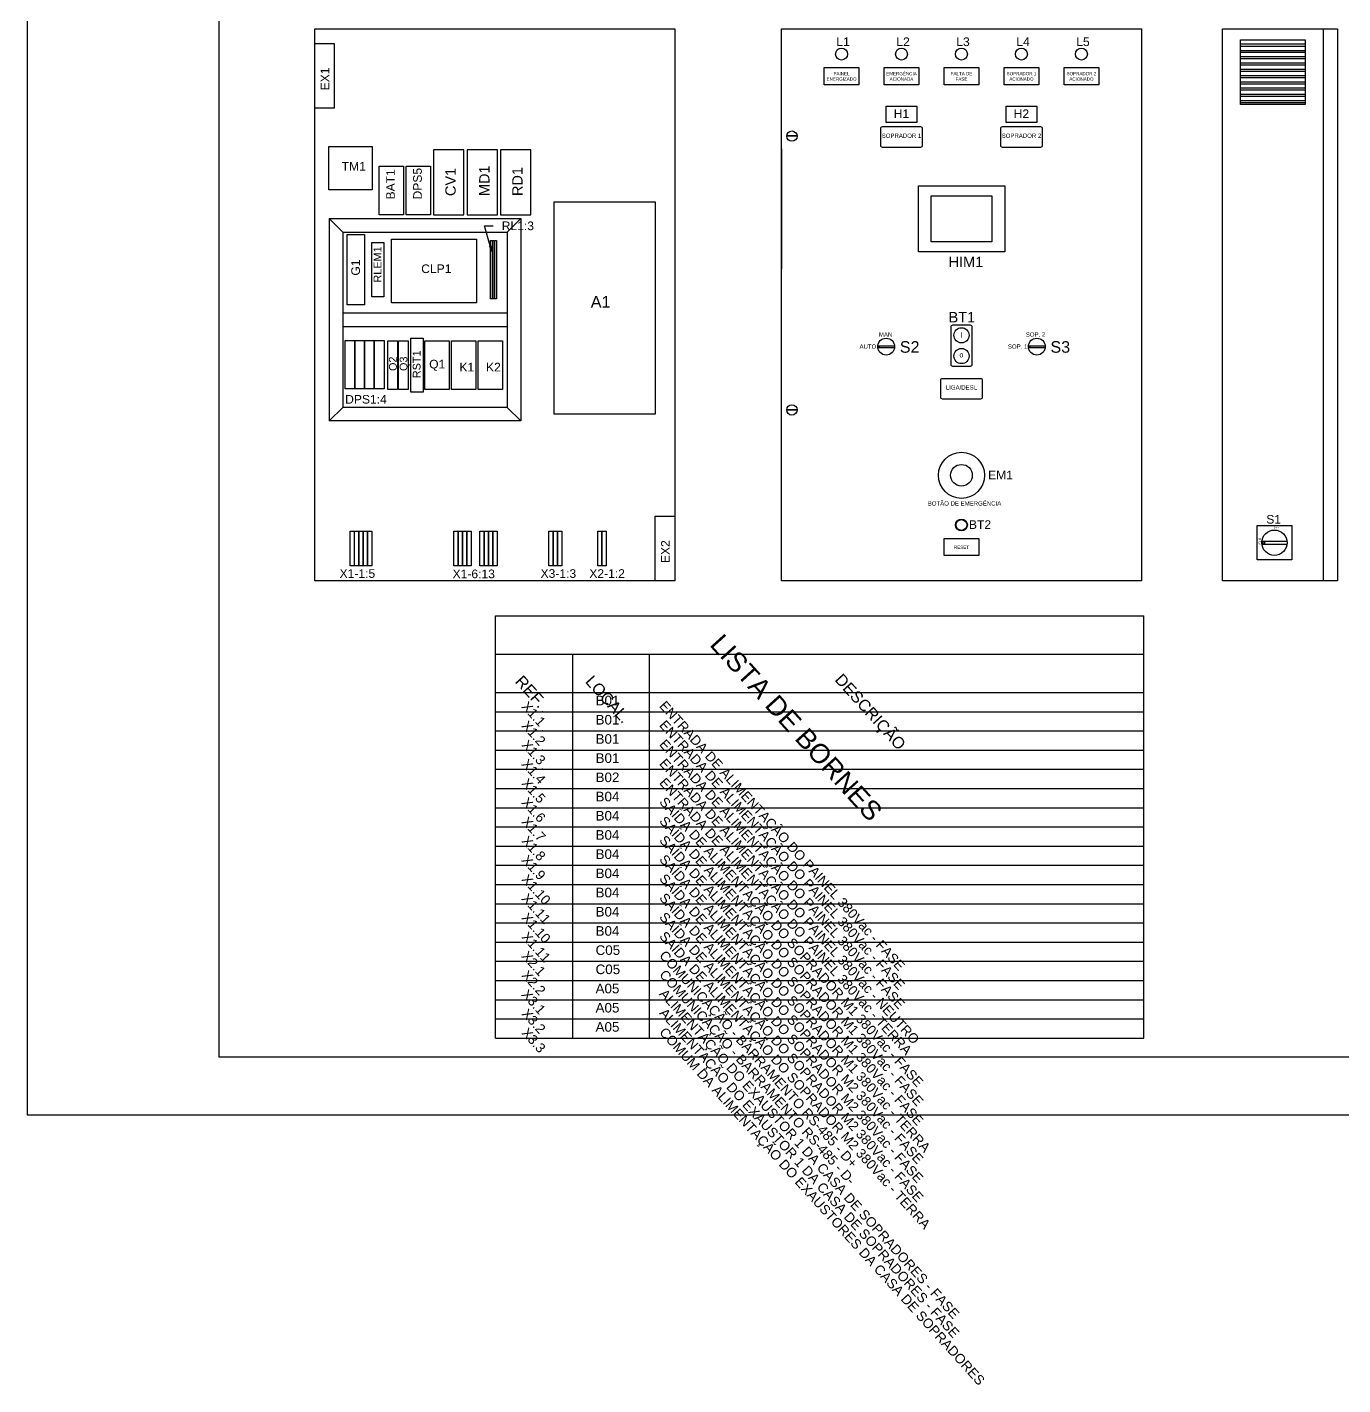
# Model space of a CAD drawing. Header units: millimetres. Extents: x 100 to 940, y 30 to 694.
# Drawn here: x 100 to 442.8, y 29.7 to 383.3 of the extents above; entities that cross this region are included whole.
import ezdxf
from ezdxf import colors
from ezdxf.entities.mleader import LeaderData, LeaderLine
from ezdxf.math import Vec2, Vec3

# ---------------------------------------------------------------- set-up
doc = ezdxf.new("R2010")
doc.units = ezdxf.units.MM
doc.styles.add('Annotative', font='arial.ttf')
doc.styles.add('Notes', font='arial.ttf', dxfattribs={"height": 3})
doc.styles.get("Standard").update_dxf_attribs({"font": 'arial.ttf'})

msp = doc.modelspace()

# ---------------------------------------------------------------- linework, layer by layer
for p, q in [((268.7, 382.81), (268.7, 351.56)), ((437.66, 382.81), (437.66, 239.06)), ((432.99, 378.87), (416.09, 378.87)), ((416.09, 378.36), (432.99, 378.36)), ((416.09, 377.24), (432.99, 377.24)), ((416.09, 376.73), (432.99, 376.73)), ((416.09, 375.6), (432.99, 375.6)), ((416.09, 375.1), (432.99, 375.1)), ((416.09, 373.97), (432.99, 373.97)), ((416.09, 373.46), (432.99, 373.46)), ((416.09, 372.34), (432.99, 372.34)), ((416.09, 371.83), (432.99, 371.83)), ((416.09, 370.7), (432.99, 370.7)), ((416.09, 370.2), (432.99, 370.2)), ((416.09, 369.07), (432.99, 369.07)), ((416.09, 368.56), (432.99, 368.56)), ((416.09, 367.44), (432.99, 367.44)), ((416.09, 366.93), (432.99, 366.93)), ((416.09, 365.8), (432.99, 365.8)), ((416.09, 365.3), (432.99, 365.3)), ((416.09, 364.17), (432.99, 364.17)), ((416.09, 363.66), (432.99, 363.66)), ((300.6, 354.85), (297.89, 354.85)), ((300.6, 354.96), (297.9, 354.96)), ((296.54, 351.56), (296.54, 320.31)), ((178.7, 333.41), (228.58, 333.41)), ((178.7, 333.41), (178.7, 280.75)), ((178.7, 333.41), (182.22, 329.89)), ((228.58, 333.41), (225.06, 329.89)), ((228.58, 333.41), (228.58, 280.75)), ((182.22, 329.89), (182.22, 284.27)), ((182.22, 329.89), (225.06, 329.89)), ((225.06, 329.89), (225.06, 284.27)), ((182.22, 308.84), (225.06, 308.84)), ((182.22, 305.32), (225.06, 305.32)), ((321.6, 300.08), (322.1, 300.33)), ((321.6, 300.08), (322.1, 299.83)), ((321.61, 300.33), (325.98, 300.33)), ((321.61, 299.83), (325.98, 299.83)), ((322.1, 299.83), (322.1, 300.33)), ((360.85, 300.08), (361.35, 300.33)), ((360.85, 300.08), (361.35, 299.83)), ((360.86, 300.33), (365.23, 300.33)), ((360.86, 299.83), (365.23, 299.83)), ((361.35, 299.83), (361.35, 300.33)), ((182.22, 284.27), (178.7, 280.75)), ((225.06, 284.27), (182.22, 284.27)), ((225.06, 284.27), (228.58, 280.75)), ((300.6, 283.54), (297.89, 283.54)), ((300.6, 283.65), (297.9, 283.65)), ((228.58, 280.75), (178.7, 280.75)), ((421.65, 249.02), (422.41, 249.4)), ((421.65, 249.02), (422.41, 248.64)), ((421.67, 249.4), (428.23, 249.4)), ((421.67, 248.64), (428.23, 248.64)), ((422.41, 248.64), (422.41, 249.4)), ((222.05, 120), (222.05, 230)), ((222.05, 230), (390.95, 230)), ((390.95, 120), (390.95, 230)), ((222.05, 220), (390.95, 220)), ((242.05, 220), (242.05, 120)), ((262.05, 220), (262.05, 120)), ((222.05, 210), (390.95, 210)), ((222.05, 205), (390.95, 205)), ((222.05, 200), (390.95, 200)), ((222.05, 195), (390.95, 195)), ((222.05, 190), (390.95, 190)), ((222.05, 185), (390.95, 185)), ((222.05, 180), (390.95, 180)), ((222.05, 175), (390.95, 175)), ((222.05, 170), (390.95, 170)), ((222.05, 165), (390.95, 165)), ((222.05, 160), (390.95, 160)), ((222.05, 155), (390.95, 155)), ((222.05, 150), (390.95, 150)), ((222.05, 145), (390.95, 145)), ((222.05, 140), (390.95, 140)), ((222.05, 135), (390.95, 135)), ((222.05, 130), (390.95, 130)), ((222.05, 125), (390.95, 125)), ((222.05, 120), (390.95, 120))]:
    msp.add_line(p, q)
at = {"lineweight": 30}
for p, q in [((332.19, 341.96), (354.69, 341.96)), ((332.19, 324.76), (332.19, 341.96)), ((354.69, 341.96), (354.69, 324.76)), ((335.56, 339.38), (351.31, 339.38)), ((335.56, 327.34), (335.56, 339.38)), ((351.31, 339.38), (351.31, 327.34)), ((351.31, 327.34), (335.56, 327.34)), ((354.69, 324.76), (332.19, 324.76))]:
    msp.add_line(p, q, dxfattribs=at)
for points in [[(100, 100), (940, 100), (940, 693.94), (100, 693.94)], [(150, 679), (925, 679), (925, 115), (150, 115)], [(174.95, 382.81), (268.7, 382.81), (268.7, 239.06), (174.95, 239.06)], [(296.54, 382.81), (390.29, 382.81), (390.29, 239.06), (296.54, 239.06)], [(411.41, 382.81), (441.41, 382.81), (441.41, 239.06), (411.41, 239.06)], [(174.95, 379.06), (180.01, 379.06), (180.01, 362.16), (174.95, 362.16)], [(416.09, 380), (432.99, 380), (432.99, 363.1), (416.09, 363.1)], [(307.68, 372.79), (316.7, 372.79), (316.7, 368.29), (307.68, 368.29)], [(323.31, 372.79), (332.32, 372.79), (332.32, 368.29), (323.31, 368.29)], [(338.93, 372.79), (347.95, 372.79), (347.95, 368.29), (338.93, 368.29)], [(354.56, 372.79), (363.57, 372.79), (363.57, 368.29), (354.56, 368.29)], [(370.18, 372.79), (379.2, 372.79), (379.2, 368.29), (370.18, 368.29)], [(323.8, 362.67), (331.79, 362.67), (331.79, 358.47), (323.8, 358.47)], [(355.05, 362.67), (363.05, 362.67), (363.05, 358.47), (355.05, 358.47)], [(178.64, 352.18), (189.91, 352.18), (189.91, 340.91), (178.64, 340.91)], [(213.78, 351.33), (205.87, 351.33), (205.87, 334.39), (213.78, 334.39)], [(222.58, 351.33), (214.68, 351.33), (214.68, 334.39), (222.58, 334.39)], [(231.21, 351.33), (223.3, 351.33), (223.3, 334.39), (231.21, 334.39)], [(191.72, 347.07), (198.06, 347.07), (198.06, 334.39), (191.72, 334.39)], [(198.75, 347.07), (205.09, 347.07), (205.09, 334.39), (198.75, 334.39)], [(237.33, 337.81), (263.58, 337.81), (263.58, 282.5), (237.33, 282.5)], [(183.38, 329.27), (187.88, 329.27), (187.88, 310.97), (183.38, 310.97)], [(189.8, 327.16), (192.95, 327.16), (192.95, 313.08), (189.8, 313.08)], [(194.96, 311.49), (194.96, 328.09), (217.04, 328.09), (217.04, 311.49)], [(220.72, 327.7), (221.25, 327.7), (221.25, 312.53), (220.72, 312.53)], [(221.25, 327.7), (221.78, 327.7), (221.78, 312.53), (221.25, 312.53)], [(221.78, 327.7), (222.31, 327.7), (222.31, 312.53), (221.78, 312.53)], [(182.85, 301.72), (185.38, 301.72), (185.38, 289.05), (182.85, 289.05)], [(185.38, 301.72), (187.92, 301.72), (187.92, 289.05), (185.38, 289.05)], [(187.92, 301.72), (190.45, 301.72), (190.45, 289.05), (187.92, 289.05)], [(190.45, 301.72), (192.99, 301.72), (192.99, 289.05), (190.45, 289.05)], [(193.99, 301.55), (196.53, 301.55), (196.53, 288.88), (193.99, 288.88)], [(196.78, 301.55), (199.31, 301.55), (199.31, 288.88), (196.78, 288.88)], [(200, 302.26), (203.15, 302.26), (203.15, 288.18), (200, 288.18)], [(203.65, 301.55), (209.99, 301.55), (209.99, 288.88), (203.65, 288.88)], [(210.58, 301.55), (216.92, 301.55), (216.92, 288.88), (210.58, 288.88)], [(217.52, 301.55), (223.86, 301.55), (223.86, 288.88), (217.52, 288.88)], [(263.63, 255.95), (268.7, 255.95), (268.7, 239.06), (263.63, 239.06)], [(184.12, 252), (185.24, 252), (185.24, 242.98), (184.12, 242.98)], [(185.27, 252), (186.39, 252), (186.39, 242.98), (185.27, 242.98)], [(186.39, 252), (187.52, 252), (187.52, 242.98), (186.39, 242.98)], [(187.52, 252), (188.64, 252), (188.64, 242.98), (187.52, 242.98)], [(188.64, 252), (189.77, 252), (189.77, 242.98), (188.64, 242.98)], [(211.15, 252), (212.28, 252), (212.28, 242.98), (211.15, 242.98)], [(212.28, 252), (213.41, 252), (213.41, 242.98), (212.28, 242.98)], [(213.41, 252), (214.53, 252), (214.53, 242.98), (213.41, 242.98)], [(214.53, 252), (215.66, 252), (215.66, 242.98), (214.53, 242.98)], [(217.91, 252), (219.04, 252), (219.04, 242.98), (217.91, 242.98)], [(219.04, 252), (220.16, 252), (220.16, 242.98), (219.04, 242.98)], [(220.16, 252), (221.29, 252), (221.29, 242.98), (220.16, 242.98)], [(221.29, 252), (222.42, 252), (222.42, 242.98), (221.29, 242.98)], [(235.93, 252), (237.06, 252), (237.06, 242.98), (235.93, 242.98)], [(237.06, 252), (238.18, 252), (238.18, 242.98), (237.06, 242.98)], [(238.18, 252), (239.31, 252), (239.31, 242.98), (238.18, 242.98)], [(248.64, 252), (249.76, 252), (249.76, 242.98), (248.64, 242.98)], [(249.76, 252), (250.89, 252), (250.89, 242.98), (249.76, 242.98)], [(420.45, 253.53), (429.46, 253.53), (429.46, 244.52), (420.45, 244.52)], [(338.93, 250.15), (347.95, 250.15), (347.95, 245.65), (338.93, 245.65)]]:
    msp.add_lwpolyline(points, close=True)
for points in [[(322.85, 357.37), (332.75, 357.37, -0.414214), (333.2, 356.92), (333.2, 352.42, -0.414214), (332.75, 351.97), (322.85, 351.97, -0.414214), (322.4, 352.42), (322.4, 356.92, -0.414214)], [(354.1, 357.37), (364, 357.37, -0.414214), (364.45, 356.92), (364.45, 352.42, -0.414214), (364, 351.97), (354.1, 351.97, -0.414214), (353.65, 352.42), (353.65, 356.92, -0.414214)], [(340.72, 295.38), (340.72, 305.28, -0.414214), (341.17, 305.73), (345.67, 305.73, -0.414214), (346.12, 305.28), (346.12, 295.38, -0.414214), (345.67, 294.93), (341.17, 294.93, -0.414214)], [(338.47, 291.81), (348.37, 291.81, -0.414214), (348.82, 291.36), (348.82, 286.86, -0.414214), (348.37, 286.41), (338.47, 286.41, -0.414214), (338.02, 286.86), (338.02, 291.36, -0.414214)]]:
    msp.add_lwpolyline(points, format="xyb", close=True)
for centre, radius in [((312.17, 376.27), 1.55), ((327.79, 376.27), 1.55), ((343.42, 376.27), 1.55), ((359.04, 376.27), 1.55), ((374.67, 376.27), 1.55), ((299.25, 354.9), 1.35), ((343.42, 303.03), 1.98), ((323.8, 300.08), 2.2), ((363.05, 300.08), 2.2), ((343.42, 297.63), 1.98), ((299.25, 283.59), 1.35), ((343.42, 266.57), 6), ((343.42, 266.57), 2.82), ((343.42, 253.63), 1.55), ((343.42, 253.63), 1.41), ((424.95, 249.02), 3.3)]:
    msp.add_circle(centre, radius)
for p in [(222.05, 210), (222.05, 210), (222.05, 205), (222.05, 205), (234.24, 205), (234.24, 205), (222.05, 200), (222.05, 200), (234.24, 200), (234.24, 200), (222.05, 195), (222.05, 195), (234.24, 195), (234.24, 195), (234.24, 190), (234.24, 190)]:
    msp.add_point(p)

# ---------------------------------------------------------------- texts
for s, height, rotation, style, p in [('EX1', 2.253, 90, 'Annotative', (178.72, 366.82)), ('MD1', 2.7, 90, 'Annotative', (220.46, 339.3)), ('RD1', 2.7, 90, 'Annotative', (229.08, 339.3)), ('BAT1', 2.253, 90, 'Annotative', (195.79, 338.41)), ('DPS5', 2.253, 90, 'Annotative', (202.82, 338.41)), ('CV1', 2.7, 90, 'Annotative', (211.65, 339.3)), ('RLEM1', 2.018, 90, 'Annotative', (192.29, 316.77)), ('G1', 2.253, 90, 'Annotative', (186.7, 318.57)), ('Q2', 2.018, 90, 'Annotative', (196.3, 293.74)), ('Q3', 2.018, 90, 'Annotative', (199.07, 293.74)), ('RST1', 2.018, 90, 'Annotative', (202.49, 291.87)), ('EX2', 2.253, 90, 'Annotative', (267.4, 243.72)), ('LISTA DE BORNES', 5, 312.1646, 'Notes', (277.59, 222.35)), ('REF.', 3, 312.1646, 'Notes', (226.93, 212.75)), ('LOCAL.', 3, 312.1646, 'Notes', (245.21, 212.75)), ('DESCRIÇÃO', 3, 312.1646, 'Notes', (310.23, 213.21)), ('X1.1', 2.5, 312.1646, 'Notes', (228.63, 206.24)), ('ENTRADA DE ALIMENTAÇÃO DO PAINEL 380Vac - FASE', 2.5, 312.1646, 'Notes', (264.53, 206.39)), ('X1.2', 2.5, 312.1646, 'Notes', (228.63, 201.24)), ('ENTRADA DE ALIMENTAÇÃO DO PAINEL 380Vac - FASE', 2.5, 312.1646, 'Notes', (264.53, 201.39)), ('X1.3', 2.5, 312.1646, 'Notes', (228.63, 196.24)), ('ENTRADA DE ALIMENTAÇÃO DO PAINEL 380Vac - FASE', 2.5, 312.1646, 'Notes', (264.53, 196.39)), ('X1.4', 2.5, 312.1646, 'Notes', (228.63, 191.24)), ('ENTRADA DE ALIMENTAÇÃO DO PAINEL 380Vac - NEUTRO', 2.5, 312.1646, 'Notes', (264.53, 191.39)), ('X1.5', 2.5, 312.1646, 'Notes', (228.63, 186.24)), ('ENTRADA DE ALIMENTAÇÃO DO PAINEL 380Vac - TERRA', 2.5, 312.1646, 'Notes', (264.53, 186.39)), ('X1.6', 2.5, 312.1646, 'Notes', (228.63, 181.24)), ('SAÍDA DE ALIMENTAÇÃO DO SOPRADOR M1 380Vac - FASE', 2.5, 312.1646, 'Notes', (264.53, 181.39)), ('X1.7', 2.5, 312.1646, 'Notes', (228.63, 176.24)), ('SAÍDA DE ALIMENTAÇÃO DO SOPRADOR M1 380Vac - FASE', 2.5, 312.1646, 'Notes', (264.53, 176.39)), ('X1.8', 2.5, 312.1646, 'Notes', (228.63, 171.24)), ('SAÍDA DE ALIMENTAÇÃO DO SOPRADOR M1 380Vac - FASE', 2.5, 312.1646, 'Notes', (264.53, 171.39)), ('X1.9', 2.5, 312.1646, 'Notes', (228.63, 166.24)), ('SAÍDA DE ALIMENTAÇÃO DO SOPRADOR M1 380Vac - TERRA', 2.5, 312.1646, 'Notes', (264.53, 166.39)), ('X1.10', 2.5, 312.1646, 'Notes', (228.63, 161.24)), ('SAÍDA DE ALIMENTAÇÃO DO SOPRADOR M2 380Vac - FASE', 2.5, 312.1646, 'Notes', (264.53, 161.39)), ('X1.11', 2.5, 312.1646, 'Notes', (228.63, 156.24)), ('SAÍDA DE ALIMENTAÇÃO DO SOPRADOR M2 380Vac - FASE', 2.5, 312.1646, 'Notes', (264.53, 156.39)), ('X1.10', 2.5, 312.1646, 'Notes', (228.63, 151.24)), ('SAÍDA DE ALIMENTAÇÃO DO SOPRADOR M2 380Vac - FASE', 2.5, 312.1646, 'Notes', (264.53, 151.39)), ('X1.11', 2.5, 312.1646, 'Notes', (228.63, 146.24)), ('SAÍDA DE ALIMENTAÇÃO DO SOPRADOR M2 380Vac - TERRA', 2.5, 312.1646, 'Notes', (264.53, 146.39)), ('X2.1', 2.5, 312.1646, 'Notes', (228.63, 141.24)), ('COMUNICAÇÃO - BARRAMENTO RS-485 - D+', 2.5, 312.1646, 'Notes', (264.53, 141.39)), ('X2.2', 2.5, 312.1646, 'Notes', (228.63, 136.24)), ('COMUNICAÇÃO - BARRAMENTO RS-485 - D-', 2.5, 312.1646, 'Notes', (264.53, 136.39)), ('X3.1', 2.5, 312.1646, 'Notes', (228.63, 131.24)), ('ALIMENTAÇÃO DO EXAUSTOR 1 DA CASA DE SOPRADORES - FASE', 2.5, 312.1646, 'Notes', (264.53, 131.39)), ('X3.2', 2.5, 312.1646, 'Notes', (228.63, 126.24)), ('ALIMENTAÇÃO DO EXAUSTOR 1 DA CASA DE SOPRADORES - FASE', 2.5, 312.1646, 'Notes', (264.53, 126.39)), ('X3.3', 2.5, 312.1646, 'Notes', (228.63, 121.24)), ('COMUM DA ALIMENTAÇÃO DO EXAUSTORES DA CASA DE SOPRADORES', 2.5, 312.1646, 'Notes', (264.53, 121.39))]:
    msp.add_text(s, height=height, rotation=rotation, dxfattribs=dict(style=style)).set_placement(p)
for s, height, style, p in [('HIM1', 2.7, 'Annotative', (340.07, 320.79)), ('BT1', 2.7, 'Annotative', (340.07, 306.4)), ('I', 1.35, 'Annotative', (343.16, 302.44)), ('o', 1.35, 'Annotative', (342.89, 297.27)), ('X1-1:5', 2.253, 'Annotative', (181.4, 239.86)), ('X1-6:13', 2.253, 'Annotative', (210.84, 239.77)), ('X3-1:3', 2.253, 'Annotative', (233.76, 239.86)), ('X2-1:2', 2.253, 'Annotative', (246.46, 239.86)), ('B01', 2.5, 'Notes', (248.09, 206.66)), ('B01', 2.5, 'Notes', (248.09, 201.66)), ('B01', 2.5, 'Notes', (248.09, 196.66)), ('B01', 2.5, 'Notes', (248.09, 191.66)), ('B02', 2.5, 'Notes', (248.09, 186.66)), ('B04', 2.5, 'Notes', (248.09, 181.66)), ('B04', 2.5, 'Notes', (248.09, 176.66)), ('B04', 2.5, 'Notes', (248.09, 171.66)), ('B04', 2.5, 'Notes', (248.09, 166.66)), ('B04', 2.5, 'Notes', (248.09, 161.66)), ('B04', 2.5, 'Notes', (248.09, 156.66)), ('B04', 2.5, 'Notes', (248.09, 151.66)), ('B04', 2.5, 'Notes', (248.09, 146.66)), ('C05', 2.5, 'Notes', (248.09, 141.66)), ('C05', 2.5, 'Notes', (248.09, 136.66)), ('A05', 2.5, 'Notes', (248.09, 131.66)), ('A05', 2.5, 'Notes', (248.09, 126.66)), ('A05', 2.5, 'Notes', (248.09, 121.66))]:
    msp.add_text(s, height=height, dxfattribs=dict(style=style)).set_placement(p)
for s, width, gutter_width, insert, char_height, attachment_point, style in [('L1', 3.5666, 15, (310.82, 380.61), 2.253, 1, 'Notes'), ('L2', 3.5666, 15, (326.45, 380.61), 2.253, 1, 'Notes'), ('L3', 3.5666, 15, (342.07, 380.61), 2.253, 1, 'Notes'), ('L4', 3.5666, 15, (357.7, 380.61), 2.253, 1, 'Notes'), ('L5', 3.5666, 15, (373.32, 380.61), 2.253, 1, 'Notes'), ('PAINEL\\PENERGIZADO', 10, 15, (312.17, 370.47), 0.845, 5, 'Notes'), ('EMERGÊNCIA\\PACIONADA', 10, 15, (327.79, 370.47), 0.845, 5, 'Notes'), ('FALTA DE\\PFASE', 10, 15, (343.42, 370.47), 0.845, 5, 'Notes'), ('SOPRADOR 1 ACIONADO', 10, 15, (359.04, 370.47), 0.8448, 5, 'Notes'), ('SOPRADOR 2 ACIONADO', 10, 15, (374.67, 370.47), 0.8448, 5, 'Notes'), ('H1', 3.5666, 15, (325.77, 361.85), 2.253, 1, 'Notes'), ('H2', 3.5666, 15, (357.02, 361.85), 2.253, 1, 'Notes'), ('SOPRADOR 1', 30.872, 11.41, (327.8, 355), 1.125, 5, 'Annotative'), ('SOPRADOR 2', 30.872, 11.41, (359.05, 355), 1.125, 5, 'Annotative'), ('TM1', 11.7467, 15, (181.95, 348.16), 2.253, 1, 'Notes'), ('CLP1', 11.7467, 15, (202.67, 321.49), 2.253, 1, 'Notes'), ('A1', 11.7467, 15, (246.84, 313.26), 3.004, 1, 'Notes'), ('AUTO', 7.8324, 15, (316.86, 300.66), 1.126, 1, 'Notes'), ('MAN', 9.573, 15, (321.9, 303.8), 1.126, 1, 'Notes'), ('S2', 3.5666, 15, (327.35, 301.5), 3.004, 1, 'Notes'), ('SOP. 1', 10.2097, 15, (355.52, 300.66), 1.126, 1, 'Notes'), ('SOP. 2', 14.991, 15, (360.17, 303.8), 1.126, 1, 'Notes'), ('S3', 3.5666, 15, (366.6, 301.5), 3.004, 1, 'Notes'), ('Q1', 11.7467, 15, (204.74, 296.65), 2.253, 1, 'Notes'), ('K1', 11.7467, 15, (212.61, 295.87), 2.253, 1, 'Notes'), ('K2', 11.7467, 15, (219.55, 295.87), 2.253, 1, 'Notes'), ('LIGA/DESL', 30.872, 11.41, (343.42, 289.44), 1.125, 5, 'Annotative'), ('DPS1:4', 11.7467, 15, (182.85, 287.49), 2.253, 1, 'Notes'), ('EM1', 3.5666, 15, (350.35, 267.75), 2.253, 1, 'Notes'), ('BT2', 3.5666, 15, (345.36, 254.86), 2.253, 1, 'Notes'), ('S1', 3.5666, 15, (422.82, 256.24), 2.253, 1, 'Notes'), ('I', 9.573, 15, (424.88, 253.41), 0.845, 1, 'Notes'), ('ON', 8.4126, 15, (425.28, 253.08), 0.338, 1, 'Notes'), ('RESET', 10, 15, (343.42, 247.83), 0.845, 5, 'Notes'), ('OFF', 11.6036, 15, (420.54, 250.13), 0.338, 1, 'Notes'), ('O', 7.8324, 15, (420.75, 249.46), 0.845, 1, 'Notes')]:
    msp.add_mtext_dynamic_manual_height_columns(s, width=width, gutter_width=gutter_width, heights=[0], dxfattribs=dict(insert=insert, char_height=char_height, attachment_point=attachment_point, style=style))
at = {"insert": (344.21, 259.24), "char_height": 1.1264, "attachment_point": 5}
msp.add_mtext_dynamic_manual_height_columns('BOTÃO DE EMERGÊNCIA', width=59.096, gutter_width=15, heights=[0], dxfattribs=at)

# ---------------------------------------------------------------- leaders
ml = msp.add_multileader_mtext('Standard')
ml.set_content('RL1:3', color=256, style='Notes')
ml.set_leader_properties()
ml.build(insert=Vec2(0, 0))
ml.multileader.update_dxf_attribs({"dogleg_length": 2, "arrow_head_size": 2.25})
ctx = ml.context
ctx.base_point, ctx.char_height, ctx.arrow_head_size, ctx.landing_gap_size, ctx.plane_origin = Vec3(221.39, 331.53), 2.253, 2.25, 2.25, Vec3(212.91, 326.76)
notes = []
notes.append((ctx, [(0, (1, 1, 0), (219.13, 331.53), (1, 0), 2.25, [(0, [(221.25, 324.14)], 0, [])])]))
ctx.mtext.insert, ctx.mtext.flow_direction = Vec3(223.64, 332.67), 5
for ctx, leaders in notes:
    for number, flags, end, landing, length, lines in leaders:
        leader = LeaderData()
        leader.index, (leader.has_last_leader_line, leader.has_dogleg_vector, leader.attachment_direction) = number, flags
        leader.last_leader_point, leader.dogleg_vector, leader.dogleg_length = Vec3(end), Vec3(landing), length
        for number, points, colour, breaks in lines:
            line = LeaderLine()
            line.index, line.vertices, line.color, line.breaks = number, Vec3.list(points), colors.encode_raw_color(colour), breaks
            leader.lines.append(line)
        ctx.leaders.append(leader)

doc.saveas('drawing.dxf')
